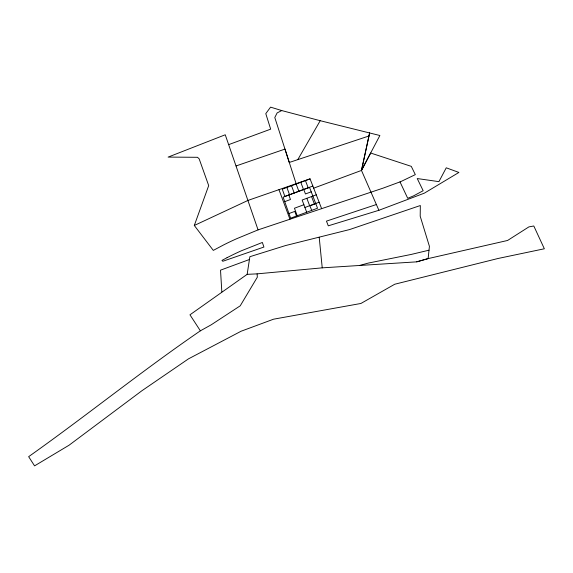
<?xml version="1.0" encoding="UTF-8"?>
<svg xmlns="http://www.w3.org/2000/svg" width="573" height="573" viewBox="0 0 573 573"><rect width="100%" height="100%" fill="white"/><g stroke="black" fill="none" stroke-linecap="round" stroke-linejoin="round"><path stroke-width="0.86" d="M416.7 261.847L428.124 258.595L429.421 246.354L420.195 216.2L420.331 205.528L349.58 229.565L285.54 245.559L249.864 256.704L247.156 274.345L189.964 314.813L200.378 330.822L211.222 324.798L240.23 305.817L257.327 277.182L257.119 273.858L322.234 267.849L416.693 261.847L428.124 258.602L507.585 240.467L528.908 226.887L533.8 225.991L544.35 248.775L498.152 258.459L394.747 284.229L360.911 303.468L273.572 319.19L241.075 331.237L188.531 358.827L141.753 390.85L69.082 445.2L34.566 465.87L28.65 456.667C86.566 415.626 141.81 370.932 200.378 330.822M313.675 188.166L361.477 170.425L369.621 132.957L361.477 170.425L378.903 210.291L424.342 193.165L458.901 172.444L446.252 167.81L438.925 181.648L417.23 178.547L423.168 190.716L413.52 195.894L407.718 198.308L400.004 181.885M194.304 225.476L208.694 185.602L199.16 158.843L197.506 157.296L168.125 157.095L225.246 134.777L258.065 229.88L236.585 238.755A279.316 266.789 -34.1 0 0 223.714 244.872L213.306 250.394L194.304 225.476L248.023 200.407L310.065 178.855L321.625 208.651M297.802 159.631L320.207 120.702L379.878 135.507L361.477 170.425L370.652 153.02L411.271 166.356L415.318 174.629L400.763 181.612L383.022 188.159L258.065 229.88M320.207 120.702L281.751 110.568L277.131 112.924L274.796 117.515L289.279 162.46L368.955 135.994M310.065 178.855L282.281 189.183L284.881 196.432L312.858 186.053M284.717 201.646L290.475 199.511L288.849 195.035M311.225 191.819L305.452 193.961L303.762 189.498M316.253 194.813L302.136 200.041L306.691 212.232M228.67 144.64L270.671 129.154L265.786 113.626L270.571 107.13L281.751 110.568M303.891 204.733L294.458 208.228L297.186 215.742M304.915 207.476L319.125 202.226M288.971 213.55L294.794 211.394L296.47 216.007M315.773 203.637L309.936 205.8L311.676 210.391M249.434 259.505L220.519 270.162L221.83 291.886M236.062 165.955L284.974 149.087L296.126 183.697M376.382 204.532L326.46 221.121L328.286 225.826L378.903 210.291M359.572 265.464L368.31 263.079L411.027 254.476L429.019 250.186M247.156 274.345L257.119 273.858M305.423 180.581L308.181 187.786M311.547 196.56L314.384 203.974M300.789 182.307L303.518 189.52M306.841 198.301L309.649 205.728M296.155 184.026L298.855 191.246M278.965 189.656L289.945 219.244M291.528 185.745L294.193 192.979M286.901 187.464L289.537 194.705M319.204 237.251L322.234 267.849M227.087 257.671L221.966 260.4L222.811 261.281L263.917 247.049L262.355 242.458L241.591 250.695A261.675 249.749 -33.9 0 0 227.087 257.671M309.513 187.364L283.119 197.162L290.618 218.17L317.535 208.228L309.513 187.364"/></g></svg>
